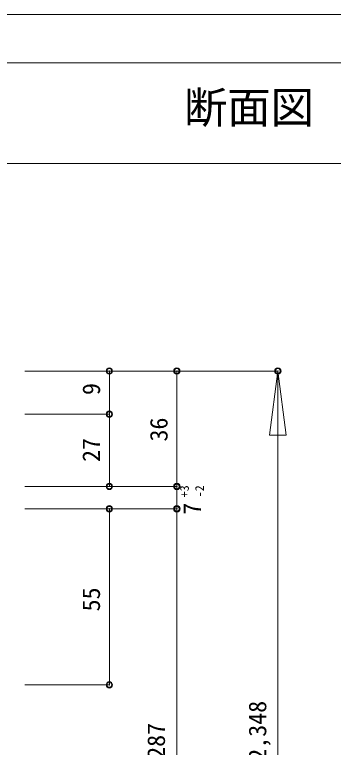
# Model space of a CAD drawing. Units: millimetres on the paper, enlarged 5 times, with parts at other scales. Extents: x -992 to 1008, y -685 to 700.
# Drawn here: x -511.4 to -345.7, y 318.6 to 700 of the extents above; entities that cross this region are included whole.
import ezdxf
from ezdxf.enums import TextEntityAlignment as Align

# ---------------------------------------------------------------- set-up
doc = ezdxf.new("R2010")
doc.units = ezdxf.units.MM
doc.header["$LTSCALE"] = 5
doc.header["$PDMODE"] = 32
doc.header["$PDSIZE"] = 2.5
for name, color, linetype, lineweight in [('1-0_H-SYM', 7, 'Continuous', 20), ('1-1_0', 7, 'Continuous', 20), ('2-0_18', 7, 'Continuous', 18)]:
    doc.layers.add(name, color=color, linetype=linetype, lineweight=lineweight)
doc.styles.add('ＭＳ ゴシック', font='')
doc.styles.get('ＭＳ ゴシック').set_extended_font_data('MS Gothic')

msp = doc.modelspace()

# ---------------------------------------------------------------- linework, layer by layer
at = {"layer": '1-0_H-SYM'}
for p, q in [((-967.5, 675), (197.5, 675)), ((-967.5, 622.5), (197.5, 622.5)), ((-967.5, 622.5), (197.5, 622.5))]:
    msp.add_line(p, q, dxfattribs=at)
at = {"layer": '1-1_0'}
msp.add_line((-967.5, 675), (197.5, 675), dxfattribs=at)
msp.add_lwpolyline([(-992.5, -685), (1007.5, -685), (1007.5, 700), (-992.5, 700)], close=True, dxfattribs=at)
at = {"layer": '2-0_18', "color": 4}
for p, q in [((-374.557, 514.508), (-506.078, 514.508)), ((-462.172, 514.508), (-462.172, 454.457)), ((-427.081, 454.457), (-427.081, 514.508)), ((-374.557, 514.508), (-374.557, 32.195)), ((-506.078, 492.059), (-462.172, 492.059)), ((-427.081, 454.457), (-506.078, 454.457)), ((-427.081, 442.79), (-427.081, 454.457)), ((-506.078, 442.79), (-427.081, 442.79)), ((-462.172, 442.79), (-462.172, 351.123)), ((-427.081, 442.79), (-427.081, 63.029)), ((-506.078, 351.123), (-462.172, 351.123))]:
    msp.add_line(p, q, dxfattribs=at)
msp.add_lwpolyline([(-378.89, 481.174), (-374.557, 514.508), (-370.223, 481.174)], close=True, dxfattribs=at)
for centre in [(-462.172, 514.508), (-427.081, 514.508), (-374.557, 514.508), (-462.172, 492.059), (-462.172, 454.457), (-427.081, 454.457), (-462.172, 442.79), (-427.081, 442.79), (-462.172, 351.123)]:
    msp.add_circle(centre, 1.667, dxfattribs=at)
for p in [(-462.172, 514.508), (-427.081, 514.508), (-462.172, 492.059), (-462.172, 454.457), (-427.081, 454.457), (-462.172, 442.79), (-427.081, 442.79), (-462.172, 351.123)]:
    msp.add_point(p, dxfattribs=at)
at = {"layer": '2-0_18', "color": 5}
for p in [(-462.172, 514.508), (-427.081, 514.508), (-374.557, 514.508), (-462.172, 492.059), (-462.172, 454.457), (-427.081, 454.457), (-462.172, 442.79), (-427.081, 442.79), (-462.172, 351.123)]:
    msp.add_point(p, dxfattribs=at)

# ---------------------------------------------------------------- texts
at = {"layer": '1-1_0', "style": 'ＭＳ ゴシック'}
msp.add_text('断面図', height=16.5, dxfattribs=at).set_placement((-423.371, 638.489), align=Align.BOTTOM_LEFT)
at = {"layer": '2-0_18', "style": 'ＭＳ ゴシック'}
for s, height, p in [('9', 9.164, (-464.256, 502.008)), ('36', 9.164, (-429.165, 477.816)), ('27', 9.164, (-464.282, 467.172)), ('+3', 4.582, (-419.467, 448.796)), ('-2', 4.582, (-411.612, 448.796)), ('7', 9.164, (-411.82, 439.702)), ('55', 9.164, (-464.284, 389.396)), ('８尺タイプ:枠外Ｈ2,348', 9.164, (-377.849, 205.444)), ('８尺タイプ:扉高ＤＨ:2,287', 9.164, (-430.516, 175.229))]:
    msp.add_text(s, height=height, rotation=90, dxfattribs=at).set_placement(p, align=Align.BOTTOM_LEFT)

doc.saveas('drawing.dxf')
